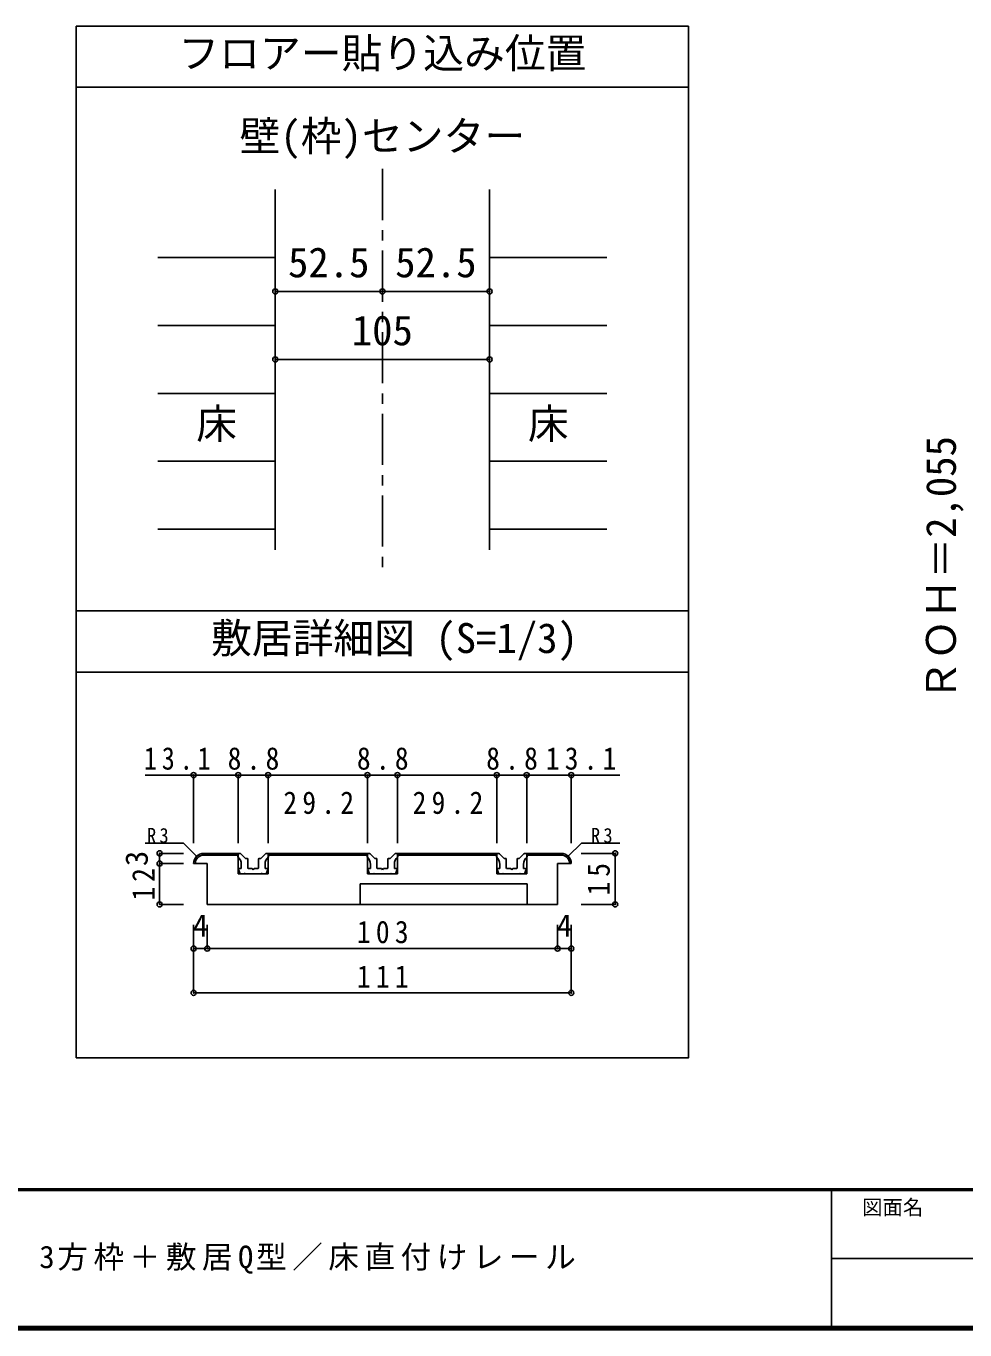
# Model space of a CAD drawing. Units: millimetres at full size, sheet at 1:5, with parts at other scales. Extents: x -973 to 977, y -718 to 696.
# Drawn here: x -393 to 67, y -701 to -62 of the extents above; entities that cross this region are included whole.
import ezdxf
from ezdxf.enums import TextEntityAlignment as Align

# ---------------------------------------------------------------- set-up
doc = ezdxf.new("R2010")
doc.units = ezdxf.units.MM
doc.header["$LTSCALE"] = 5
doc.header["$PDMODE"] = 32
doc.header["$PDSIZE"] = 2.5
doc.linetypes.add('CHAIN1', pattern=[8, 5, -1, 1, -1])
for name, color, linetype in [('0-1_通り芯', 4, 'CHAIN1'), ('0-3_仕上げ', 2, 'Continuous'), ('0-4_枠', 3, 'Continuous'), ('0-A_文字', 7, 'Continuous'), ('0-B_寸法', 7, 'Continuous'), ('2-4_枠', 3, 'Continuous'), ('2-7_金物', 7, 'Continuous'), ('2-B_ﾊｯﾁ', 4, 'Continuous'), ('F-1_枠', 6, 'Continuous'), ('F-A_文字', 7, 'Continuous')]:
    doc.layers.add(name, color=color, linetype=linetype)
doc.styles.add('ＭＳ ゴシック', font='')
doc.styles.get('ＭＳ ゴシック').set_extended_font_data('MS Gothic')

msp = doc.modelspace()

# ---------------------------------------------------------------- linework, layer by layer
at = {"layer": '0-1_通り芯'}
msp.add_line((-218.347, -132.151), (-218.347, -328.658), dxfattribs=at)
at = {"layer": '0-3_仕上げ', "color": 4}
for p, q in [((-328.347, -175.453), (-270.847, -175.453)), ((-165.847, -175.453), (-108.347, -175.453)), ((-270.847, -208.754), (-328.347, -208.754)), ((-165.847, -208.754), (-108.347, -208.754)), ((-270.847, -242.055), (-328.347, -242.055)), ((-165.847, -242.055), (-108.347, -242.055)), ((-270.847, -275.357), (-328.347, -275.357)), ((-165.847, -275.357), (-108.347, -275.357)), ((-270.847, -308.658), (-328.347, -308.658)), ((-165.847, -308.658), (-108.347, -308.658))]:
    msp.add_line(p, q, dxfattribs=at)
at = {"layer": '0-4_枠'}
for p, q in [((-270.847, -142.151), (-270.847, -318.658)), ((-165.847, -142.151), (-165.847, -318.658))]:
    msp.add_line(p, q, dxfattribs=at)
at = {"layer": '0-A_文字', "color": 3}
for p, q in [((-68.347, -62.151), (-368.347, -62.151)), ((-368.347, -62.151), (-368.347, -567.5)), ((-68.347, -92.151), (-368.347, -92.151)), ((-68.347, -348.658), (-368.347, -348.658)), ((-68.347, -378.658), (-368.347, -378.658))]:
    msp.add_line(p, q, dxfattribs=at)
msp.add_lwpolyline([(-68.347, -62.151), (-68.347, -567.5), (-368.347, -567.5)], dxfattribs=at)
at = {"layer": '0-B_寸法', "color": 4}
for p, q in [((-270.847, -192.103), (-218.347, -192.103)), ((-218.347, -192.103), (-165.847, -192.103)), ((-270.847, -225.405), (-165.847, -225.405))]:
    msp.add_line(p, q, dxfattribs=at)
at = {"layer": '0-B_寸法'}
for p in [(-270.847, -192.103), (-218.347, -192.103), (-165.847, -192.103), (-270.847, -225.405), (-165.847, -225.405)]:
    msp.add_point(p, dxfattribs=at)
at = {"layer": '2-4_枠'}
for p, q in [((-304.18, -472.38), (-310.847, -472.38)), ((-304.18, -472.38), (-310.847, -472.38)), ((-305.847, -467.38), (-289.014, -467.38)), ((-305.847, -467.38), (-289.014, -467.38)), ((-305.847, -468.213), (-289.014, -468.213)), ((-305.847, -468.213), (-289.014, -468.213)), ((-304.18, -492.38), (-304.18, -472.38)), ((-289.014, -467.38), (-289.014, -477.38)), ((-274.347, -467.38), (-225.68, -467.38)), ((-274.347, -467.38), (-274.347, -477.38)), ((-274.347, -467.38), (-225.68, -467.38)), ((-274.347, -468.213), (-225.68, -468.213)), ((-274.347, -468.213), (-225.68, -468.213)), ((-225.68, -467.38), (-225.68, -477.38)), ((-211.014, -467.38), (-211.014, -477.38)), ((-211.014, -467.38), (-162.347, -467.38)), ((-211.014, -467.38), (-162.347, -467.38)), ((-211.014, -468.213), (-162.347, -468.213)), ((-211.014, -468.213), (-162.347, -468.213)), ((-162.347, -467.38), (-162.347, -477.38)), ((-147.68, -467.38), (-147.68, -477.38)), ((-147.68, -467.38), (-130.847, -467.38)), ((-147.68, -467.38), (-130.847, -467.38)), ((-147.68, -468.213), (-130.847, -468.213)), ((-147.68, -468.213), (-130.847, -468.213)), ((-132.514, -472.38), (-125.847, -472.38)), ((-132.514, -492.38), (-132.514, -472.38)), ((-132.514, -472.38), (-125.847, -472.38)), ((-289.014, -477.38), (-274.347, -477.38)), ((-289.014, -477.38), (-274.347, -477.38)), ((-225.68, -477.38), (-211.014, -477.38)), ((-225.68, -477.38), (-211.014, -477.38)), ((-162.347, -477.38), (-147.68, -477.38)), ((-162.347, -477.38), (-147.68, -477.38)), ((-229.18, -482.38), (-147.514, -482.38)), ((-147.514, -492.38), (-147.514, -482.38)), ((-132.514, -492.38), (-304.18, -492.38)), ((-132.514, -492.38), (-304.18, -492.38))]:
    msp.add_line(p, q, dxfattribs=at)
msp.add_lwpolyline([(-229.18, -492.38), (-229.18, -482.38), (-147.514, -482.38)], dxfattribs=at)
for centre, major_axis, start_param, end_param in [((-305.847, -472.38), (5, 0), 1.5707963, 3.1415927), ((-305.847, -472.38), (5, 0), 1.5707963, 3.1415927), ((-305.847, -472.38), (4.167, 0), 1.5707963, 3.1415927), ((-305.847, -472.38), (4.167, 0), 1.5707963, 3.1415927), ((-130.847, -472.38), (5, 0), 6.2831853, 7.8539816), ((-130.847, -472.38), (5, 0), 6.2831853, 7.8539816), ((-130.847, -472.38), (4.167, 0), 6.2831853, 7.8539816), ((-130.847, -472.38), (4.167, 0), 6.2831853, 7.8539816)]:
    msp.add_ellipse(centre, major_axis=major_axis, ratio=0.999999, start_param=start_param, end_param=end_param, dxfattribs=at)
at = {"layer": '2-7_金物'}
for p, q in [((-289.18, -467.38), (-288.275, -467.38)), ((-289.18, -469.047), (-289.18, -467.38)), ((-289.18, -467.38), (-288.275, -467.38)), ((-285.577, -469.734), (-287.686, -467.624)), ((-285.577, -469.734), (-287.686, -467.624)), ((-285.223, -469.88), (-284.68, -469.88)), ((-285.223, -469.88), (-284.68, -469.88)), ((-284.347, -474.38), (-284.347, -470.213)), ((-279.014, -474.38), (-279.014, -470.213)), ((-278.137, -469.88), (-278.68, -469.88)), ((-278.137, -469.88), (-278.68, -469.88)), ((-277.784, -469.734), (-275.674, -467.624)), ((-277.784, -469.734), (-275.674, -467.624)), ((-274.18, -467.38), (-275.085, -467.38)), ((-225.847, -467.38), (-224.942, -467.38)), ((-225.847, -469.047), (-225.847, -467.38)), ((-225.847, -467.38), (-224.942, -467.38)), ((-222.243, -469.734), (-224.353, -467.624)), ((-222.243, -469.734), (-224.353, -467.624)), ((-221.89, -469.88), (-221.347, -469.88)), ((-221.89, -469.88), (-221.347, -469.88)), ((-221.014, -474.38), (-221.014, -470.213)), ((-215.68, -474.38), (-215.68, -470.213)), ((-214.804, -469.88), (-215.347, -469.88)), ((-214.804, -469.88), (-215.347, -469.88)), ((-214.451, -469.734), (-212.341, -467.624)), ((-214.451, -469.734), (-212.341, -467.624)), ((-210.847, -467.38), (-211.752, -467.38)), ((-162.514, -467.38), (-161.609, -467.38)), ((-162.514, -469.047), (-162.514, -467.38)), ((-162.514, -467.38), (-161.609, -467.38)), ((-158.91, -469.734), (-161.019, -467.624)), ((-158.91, -469.734), (-161.019, -467.624)), ((-158.556, -469.88), (-158.014, -469.88)), ((-158.556, -469.88), (-158.014, -469.88)), ((-157.68, -474.38), (-157.68, -470.213)), ((-152.347, -474.38), (-152.347, -470.213)), ((-151.471, -469.88), (-152.014, -469.88)), ((-151.471, -469.88), (-152.014, -469.88)), ((-151.117, -469.734), (-149.008, -467.624)), ((-151.117, -469.734), (-149.008, -467.624)), ((-147.514, -467.38), (-148.418, -467.38)), ((-288.014, -477.38), (-288.823, -475.336)), ((-288.014, -477.38), (-288.823, -475.336)), ((-287.514, -474.88), (-288.514, -474.88)), ((-287.514, -474.88), (-288.514, -474.88)), ((-286.18, -477.38), (-288.014, -477.38)), ((-286.18, -477.38), (-288.014, -477.38)), ((-287.514, -474.88), (-287.514, -472.773)), ((-286.18, -477.38), (-285.847, -477.047)), ((-286.18, -477.38), (-285.847, -477.047)), ((-285.847, -477.047), (-285.514, -477.38)), ((-285.847, -477.047), (-285.514, -477.38)), ((-277.847, -477.38), (-285.514, -477.38)), ((-277.847, -477.38), (-285.514, -477.38)), ((-281.68, -475.38), (-281.18, -474.88)), ((-281.68, -475.38), (-281.18, -474.88)), ((-281.18, -474.88), (-279.514, -474.88)), ((-281.18, -474.88), (-279.514, -474.88)), ((-277.514, -477.047), (-277.847, -477.38)), ((-277.514, -477.047), (-277.847, -477.38)), ((-277.18, -477.38), (-277.514, -477.047)), ((-277.18, -477.38), (-277.514, -477.047)), ((-277.18, -477.38), (-275.347, -477.38)), ((-277.18, -477.38), (-275.347, -477.38)), ((-275.847, -474.88), (-275.847, -472.773)), ((-275.847, -474.88), (-274.847, -474.88)), ((-275.847, -474.88), (-274.847, -474.88)), ((-275.347, -477.38), (-274.537, -475.336)), ((-275.347, -477.38), (-274.537, -475.336)), ((-224.68, -477.38), (-225.49, -475.336)), ((-224.68, -477.38), (-225.49, -475.336)), ((-224.18, -474.88), (-225.18, -474.88)), ((-224.18, -474.88), (-225.18, -474.88)), ((-222.847, -477.38), (-224.68, -477.38)), ((-222.847, -477.38), (-224.68, -477.38)), ((-224.18, -474.88), (-224.18, -472.773)), ((-222.847, -477.38), (-222.514, -477.047)), ((-222.847, -477.38), (-222.514, -477.047)), ((-222.514, -477.047), (-222.18, -477.38)), ((-222.514, -477.047), (-222.18, -477.38)), ((-214.514, -477.38), (-222.18, -477.38)), ((-214.514, -477.38), (-222.18, -477.38)), ((-218.347, -475.38), (-217.847, -474.88)), ((-218.347, -475.38), (-217.847, -474.88)), ((-217.847, -474.88), (-216.18, -474.88)), ((-217.847, -474.88), (-216.18, -474.88)), ((-214.18, -477.047), (-214.514, -477.38)), ((-214.18, -477.047), (-214.514, -477.38)), ((-213.847, -477.38), (-214.18, -477.047)), ((-213.847, -477.38), (-214.18, -477.047)), ((-213.847, -477.38), (-212.014, -477.38)), ((-213.847, -477.38), (-212.014, -477.38)), ((-212.514, -474.88), (-212.514, -472.773)), ((-212.514, -474.88), (-211.514, -474.88)), ((-212.514, -474.88), (-211.514, -474.88)), ((-212.014, -477.38), (-211.204, -475.336)), ((-212.014, -477.38), (-211.204, -475.336)), ((-161.347, -477.38), (-162.157, -475.336)), ((-161.347, -477.38), (-162.157, -475.336)), ((-160.847, -474.88), (-161.847, -474.88)), ((-160.847, -474.88), (-161.847, -474.88)), ((-159.514, -477.38), (-161.347, -477.38)), ((-159.514, -477.38), (-161.347, -477.38)), ((-160.847, -474.88), (-160.847, -472.773)), ((-159.514, -477.38), (-159.18, -477.047)), ((-159.514, -477.38), (-159.18, -477.047)), ((-159.18, -477.047), (-158.847, -477.38)), ((-159.18, -477.047), (-158.847, -477.38)), ((-151.18, -477.38), (-158.847, -477.38)), ((-151.18, -477.38), (-158.847, -477.38)), ((-155.014, -475.38), (-154.514, -474.88)), ((-155.014, -475.38), (-154.514, -474.88)), ((-154.514, -474.88), (-152.847, -474.88)), ((-154.514, -474.88), (-152.847, -474.88)), ((-150.847, -477.047), (-151.18, -477.38)), ((-150.847, -477.047), (-151.18, -477.38)), ((-150.514, -477.38), (-150.847, -477.047)), ((-150.514, -477.38), (-150.847, -477.047)), ((-150.514, -477.38), (-148.68, -477.38)), ((-150.514, -477.38), (-148.68, -477.38)), ((-149.18, -474.88), (-149.18, -472.773)), ((-149.18, -474.88), (-148.18, -474.88)), ((-149.18, -474.88), (-148.18, -474.88)), ((-148.68, -477.38), (-147.87, -475.336)), ((-148.68, -477.38), (-147.87, -475.336))]:
    msp.add_line(p, q, dxfattribs=at)
for points in [[(-274.18, -469.047), (-274.18, -467.38), (-275.085, -467.38)], [(-210.847, -469.047), (-210.847, -467.38), (-211.752, -467.38)], [(-147.514, -469.047), (-147.514, -467.38), (-148.418, -467.38)], [(-283.847, -474.88), (-282.18, -474.88), (-281.68, -475.38)], [(-283.847, -474.88), (-282.18, -474.88), (-281.68, -475.38)], [(-220.514, -474.88), (-218.847, -474.88), (-218.347, -475.38)], [(-220.514, -474.88), (-218.847, -474.88), (-218.347, -475.38)], [(-157.18, -474.88), (-155.514, -474.88), (-155.014, -475.38)], [(-157.18, -474.88), (-155.514, -474.88), (-155.014, -475.38)]]:
    msp.add_lwpolyline(points, dxfattribs=at)
for centre, major_axis, start_param, end_param in [((-292.514, -472.773), (-5, 0), 3.1415927, 3.9826668), ((-292.514, -472.773), (-5, 0), 3.1415927, 3.9826668), ((-288.275, -468.213), (-0.833, 0), 3.9269908, 4.712389), ((-288.275, -468.213), (-0.833, 0), 3.9269908, 4.712389), ((-285.223, -469.38), (-0.5, 0), 0.7853982, 1.5707963), ((-285.223, -469.38), (-0.5, 0), 0.7853982, 1.5707963), ((-284.68, -470.213), (-0.333, 0), 3.1415927, 4.712389), ((-284.68, -470.213), (-0.333, 0), 3.1415927, 4.712389), ((-278.68, -470.213), (-0.333, 0), 4.712389, 6.2831853), ((-278.68, -470.213), (-0.333, 0), 4.712389, 6.2831853), ((-278.137, -469.38), (-0.5, 0), 1.5707963, 2.3561945), ((-278.137, -469.38), (-0.5, 0), 1.5707963, 2.3561945), ((-270.847, -472.773), (-5, 0), 5.4421111, 6.2831853), ((-270.847, -472.773), (-5, 0), 5.4421111, 6.2831853), ((-275.085, -468.213), (-0.833, 0), 4.712389, 5.4977871), ((-275.085, -468.213), (-0.833, 0), 4.712389, 5.4977871), ((-229.18, -472.773), (-5, 0), 3.1415927, 3.9826668), ((-229.18, -472.773), (-5, 0), 3.1415927, 3.9826668), ((-224.942, -468.213), (-0.833, 0), 3.9269908, 4.712389), ((-224.942, -468.213), (-0.833, 0), 3.9269908, 4.712389), ((-221.89, -469.38), (-0.5, 0), 0.7853982, 1.5707963), ((-221.89, -469.38), (-0.5, 0), 0.7853982, 1.5707963), ((-221.347, -470.213), (-0.333, 0), 3.1415927, 4.712389), ((-221.347, -470.213), (-0.333, 0), 3.1415927, 4.712389), ((-215.347, -470.213), (-0.333, 0), 4.712389, 6.2831853), ((-215.347, -470.213), (-0.333, 0), 4.712389, 6.2831853), ((-214.804, -469.38), (-0.5, 0), 1.5707963, 2.3561945), ((-214.804, -469.38), (-0.5, 0), 1.5707963, 2.3561945), ((-207.514, -472.773), (-5, 0), 5.4421111, 6.2831853), ((-207.514, -472.773), (-5, 0), 5.4421111, 6.2831853), ((-211.752, -468.213), (-0.833, 0), 4.712389, 5.4977871), ((-211.752, -468.213), (-0.833, 0), 4.712389, 5.4977871), ((-165.847, -472.773), (-5, 0), 3.1415927, 3.9826668), ((-165.847, -472.773), (-5, 0), 3.1415927, 3.9826668), ((-161.609, -468.213), (-0.833, 0), 3.9269908, 4.712389), ((-161.609, -468.213), (-0.833, 0), 3.9269908, 4.712389), ((-158.556, -469.38), (-0.5, 0), 0.7853982, 1.5707963), ((-158.556, -469.38), (-0.5, 0), 0.7853982, 1.5707963), ((-158.014, -470.213), (-0.333, 0), 3.1415927, 4.712389), ((-158.014, -470.213), (-0.333, 0), 3.1415927, 4.712389), ((-152.014, -470.213), (-0.333, 0), 4.712389, 6.2831853), ((-152.014, -470.213), (-0.333, 0), 4.712389, 6.2831853), ((-151.471, -469.38), (-0.5, 0), 1.5707963, 2.3561945), ((-151.471, -469.38), (-0.5, 0), 1.5707963, 2.3561945), ((-144.18, -472.773), (-5, 0), 5.4421111, 6.2831853), ((-144.18, -472.773), (-5, 0), 5.4421111, 6.2831853), ((-148.418, -468.213), (-0.833, 0), 4.712389, 5.4977871), ((-148.418, -468.213), (-0.833, 0), 4.712389, 5.4977871), ((-288.514, -475.213), (-0.333, 0), 4.712389, 6.6604557), ((-288.514, -475.213), (-0.333, 0), 4.712389, 6.6604557), ((-283.847, -474.38), (-0.5, 0), 6.2831853, 7.8539816), ((-283.847, -474.38), (-0.5, 0), 6.2831853, 7.8539816), ((-279.514, -474.38), (-0.5, 0), 1.5707963, 3.1415927), ((-279.514, -474.38), (-0.5, 0), 1.5707963, 3.1415927), ((-274.847, -475.213), (-0.333, 0), 2.7643223, 4.712389), ((-274.847, -475.213), (-0.333, 0), 2.7643223, 4.712389), ((-225.18, -475.213), (-0.333, 0), 4.712389, 6.6604557), ((-225.18, -475.213), (-0.333, 0), 4.712389, 6.6604557), ((-220.514, -474.38), (-0.5, 0), 6.2831853, 7.8539816), ((-220.514, -474.38), (-0.5, 0), 6.2831853, 7.8539816), ((-216.18, -474.38), (-0.5, 0), 1.5707963, 3.1415927), ((-216.18, -474.38), (-0.5, 0), 1.5707963, 3.1415927), ((-211.514, -475.213), (-0.333, 0), 2.7643223, 4.712389), ((-211.514, -475.213), (-0.333, 0), 2.7643223, 4.712389), ((-161.847, -475.213), (-0.333, 0), 4.712389, 6.6604557), ((-161.847, -475.213), (-0.333, 0), 4.712389, 6.6604557), ((-157.18, -474.38), (-0.5, 0), 6.2831853, 7.8539816), ((-157.18, -474.38), (-0.5, 0), 6.2831853, 7.8539816), ((-152.847, -474.38), (-0.5, 0), 1.5707963, 3.1415927), ((-152.847, -474.38), (-0.5, 0), 1.5707963, 3.1415927), ((-148.18, -475.213), (-0.333, 0), 2.7643223, 4.712389), ((-148.18, -475.213), (-0.333, 0), 2.7643223, 4.712389)]:
    msp.add_ellipse(centre, major_axis=major_axis, ratio=0.999999, start_param=start_param, end_param=end_param, dxfattribs=at)
at = {"layer": '2-B_ﾊｯﾁ'}
for p, q in [((-289.014, -429.046), (-334.538, -429.046)), ((-310.847, -429.046), (-310.847, -462.38)), ((-162.347, -429.046), (-147.68, -429.046)), ((-162.347, -429.046), (-162.347, -462.38)), ((-147.68, -429.046), (-147.68, -462.38)), ((-147.68, -429.046), (-102.02, -429.046)), ((-125.847, -429.046), (-125.847, -462.38)), ((-315.847, -462.38), (-334.538, -462.38)), ((-315.847, -462.38), (-334.538, -462.38)), ((-309.383, -468.844), (-315.847, -462.38)), ((-309.383, -468.844), (-315.847, -462.38)), ((-127.311, -468.844), (-120.847, -462.38)), ((-127.311, -468.844), (-120.847, -462.38)), ((-120.847, -462.38), (-102.02, -462.38)), ((-120.847, -462.38), (-102.02, -462.38)), ((-327.514, -472.38), (-327.514, -467.38)), ((-327.514, -467.38), (-315.847, -467.38)), ((-327.514, -492.38), (-327.514, -472.38)), ((-327.514, -472.38), (-315.847, -472.38)), ((-104.322, -467.38), (-120.989, -467.38)), ((-104.322, -492.38), (-104.322, -467.38)), ((-327.514, -492.38), (-315.847, -492.38)), ((-104.322, -492.38), (-120.989, -492.38)), ((-310.847, -514.046), (-310.847, -502.38)), ((-304.18, -514.046), (-304.18, -502.38)), ((-132.514, -514.046), (-132.514, -502.38)), ((-125.847, -514.046), (-125.847, -502.38)), ((-310.847, -535.713), (-310.847, -514.046)), ((-304.18, -514.046), (-310.847, -514.046)), ((-132.514, -514.046), (-304.18, -514.046)), ((-125.847, -514.046), (-132.514, -514.046)), ((-125.847, -535.713), (-125.847, -514.046)), ((-310.847, -535.713), (-125.847, -535.713))]:
    msp.add_line(p, q, dxfattribs=at)
for points in [[(-274.347, -429.046), (-289.014, -429.046), (-289.014, -462.38)], [(-225.68, -429.046), (-274.347, -429.046), (-274.347, -462.38)], [(-211.014, -429.046), (-225.68, -429.046), (-225.68, -462.38)], [(-162.347, -429.046), (-211.014, -429.046), (-211.014, -462.38)]]:
    msp.add_lwpolyline(points, dxfattribs=at)
at = {"layer": '2-B_ﾊｯﾁ', "color": 7}
for p in [(-310.847, -429.046), (-289.014, -429.046), (-274.347, -429.046), (-225.68, -429.046), (-211.014, -429.046), (-162.347, -429.046), (-147.68, -429.046), (-125.847, -429.046), (-327.514, -467.38), (-104.322, -467.38), (-327.514, -472.38), (-327.514, -492.38), (-104.322, -492.38), (-310.847, -514.046), (-304.18, -514.046), (-132.514, -514.046), (-125.847, -514.046), (-310.847, -535.713), (-125.847, -535.713)]:
    msp.add_point(p, dxfattribs=at)
at = {"layer": 'F-1_枠'}
for p, q in [((976.653, -631.667), (-973.347, -631.667)), ((976.653, -632.5), (-973.347, -632.5)), ((1.653, -632.5), (1.653, -699.167)), ((1.653, -665.833), (974.986, -665.834)), ((976.653, -699.167), (-973.347, -699.167)), ((976.653, -700), (-973.347, -700)), ((976.653, -700.833), (-973.347, -700.833))]:
    msp.add_line(p, q, dxfattribs=at)

# ---------------------------------------------------------------- texts
at = {"layer": '0-A_文字', "style": 'ＭＳ ゴシック'}
for s, p in [('フロアー貼り込み位置', (-318.347, -87.151)), ('壁(枠)センター', (-288.347, -127.743)), ('床', (-309.597, -268.706)), ('床', (-147.097, -268.706)), ('敷居詳細図 (S=1/3)', (-302.356, -373.658))]:
    msp.add_text(s, height=14.66, dxfattribs=at).set_placement(p, align=Align.BOTTOM_LEFT)
at = {"layer": '0-B_寸法', "style": 'ＭＳ ゴシック'}
for s, p in [('52.5', (-264.597, -189.603)), ('52.5', (-212.097, -189.603)), ('105', (-233.347, -222.905))]:
    msp.add_text(s, height=14.66, dxfattribs=at).set_placement(p, align=Align.BOTTOM_LEFT)
msp.add_text('ＲＯＨ＝2,055', height=14.66, rotation=90, dxfattribs=at).set_placement((67.012, -392.826), align=Align.BOTTOM_LEFT)
at = {"layer": '2-B_ﾊｯﾁ', "color": 7, "style": 'ＭＳ ゴシック'}
msp.add_text('3', height=11, rotation=90, dxfattribs=at).set_placement((-330.014, -473.63), align=Align.BOTTOM_LEFT)
for p in [(-311.264, -511.546), (-132.93, -511.546)]:
    msp.add_text('4', height=11, dxfattribs=at).set_placement(p, align=Align.BOTTOM_LEFT)
at = {"layer": '2-B_ﾊｯﾁ', "color": 7, "attachment_point": 7, "style": 'ＭＳ ゴシック'}
for s, insert, char_height in [('\\T1.38;\\W0.85;13.1', (-335.216, -426.546), 11), ('\\T1.38;\\W0.9;8.8', (-294.18, -426.546), 11), ('\\T1.38;\\W0.9;8.8', (-230.847, -426.546), 11), ('\\T1.38;\\W0.9;8.8', (-167.514, -426.546), 11), ('\\T1.38;\\W0.9;13.1', (-138.321, -426.546), 11), ('\\T1.38;\\W0.9;29.2', (-266.889, -448.213), 11), ('\\T1.38;\\W0.9;29.2', (-203.555, -448.213), 11), ('\\T1.36;\\W0.9;R3', (-333.705, -462.38), 7.331), ('\\T1.36;\\W0.9;R3', (-333.705, -462.38), 7.331), ('\\T1.36;\\W0.9;R3', (-116.187, -462.38), 7.331), ('\\T1.36;\\W0.9;R3', (-116.187, -462.38), 7.331), ('\\T1.38;\\W0.9;103', (-230.847, -511.546), 11), ('\\T1.38;\\W0.9;111', (-230.847, -533.213), 11)]:
    msp.add_mtext(s, dxfattribs=dict(at, insert=insert, char_height=char_height))
at = {"layer": '2-B_ﾊｯﾁ', "color": 7, "char_height": 11, "attachment_point": 7, "rotation": 90, "style": 'ＭＳ ゴシック'}
for s, insert in [('\\T1.36;\\W0.9;12', (-330.014, -490.505)), ('\\T1.36;\\W0.9;15', (-106.822, -488.005))]:
    msp.add_mtext(s, dxfattribs=dict(at, insert=insert))
at = {"layer": 'F-A_文字', "style": 'ＭＳ ゴシック'}
msp.add_text('図面名', height=7.331, dxfattribs=at).set_placement((16.653, -646.667), align=Align.BOTTOM_LEFT)
at = {"layer": 'F-A_文字', "insert": (-846.68, -673.333), "char_height": 11, "attachment_point": 7, "style": 'ＭＳ ゴシック'}
msp.add_mtext('\\T1.18;ドレタス\u3000H20\\~３枚引き違い戸（レールタイプ）調整枠\u30003方枠＋敷居Q型／床直付けレール', dxfattribs=at)

doc.saveas('drawing.dxf')
